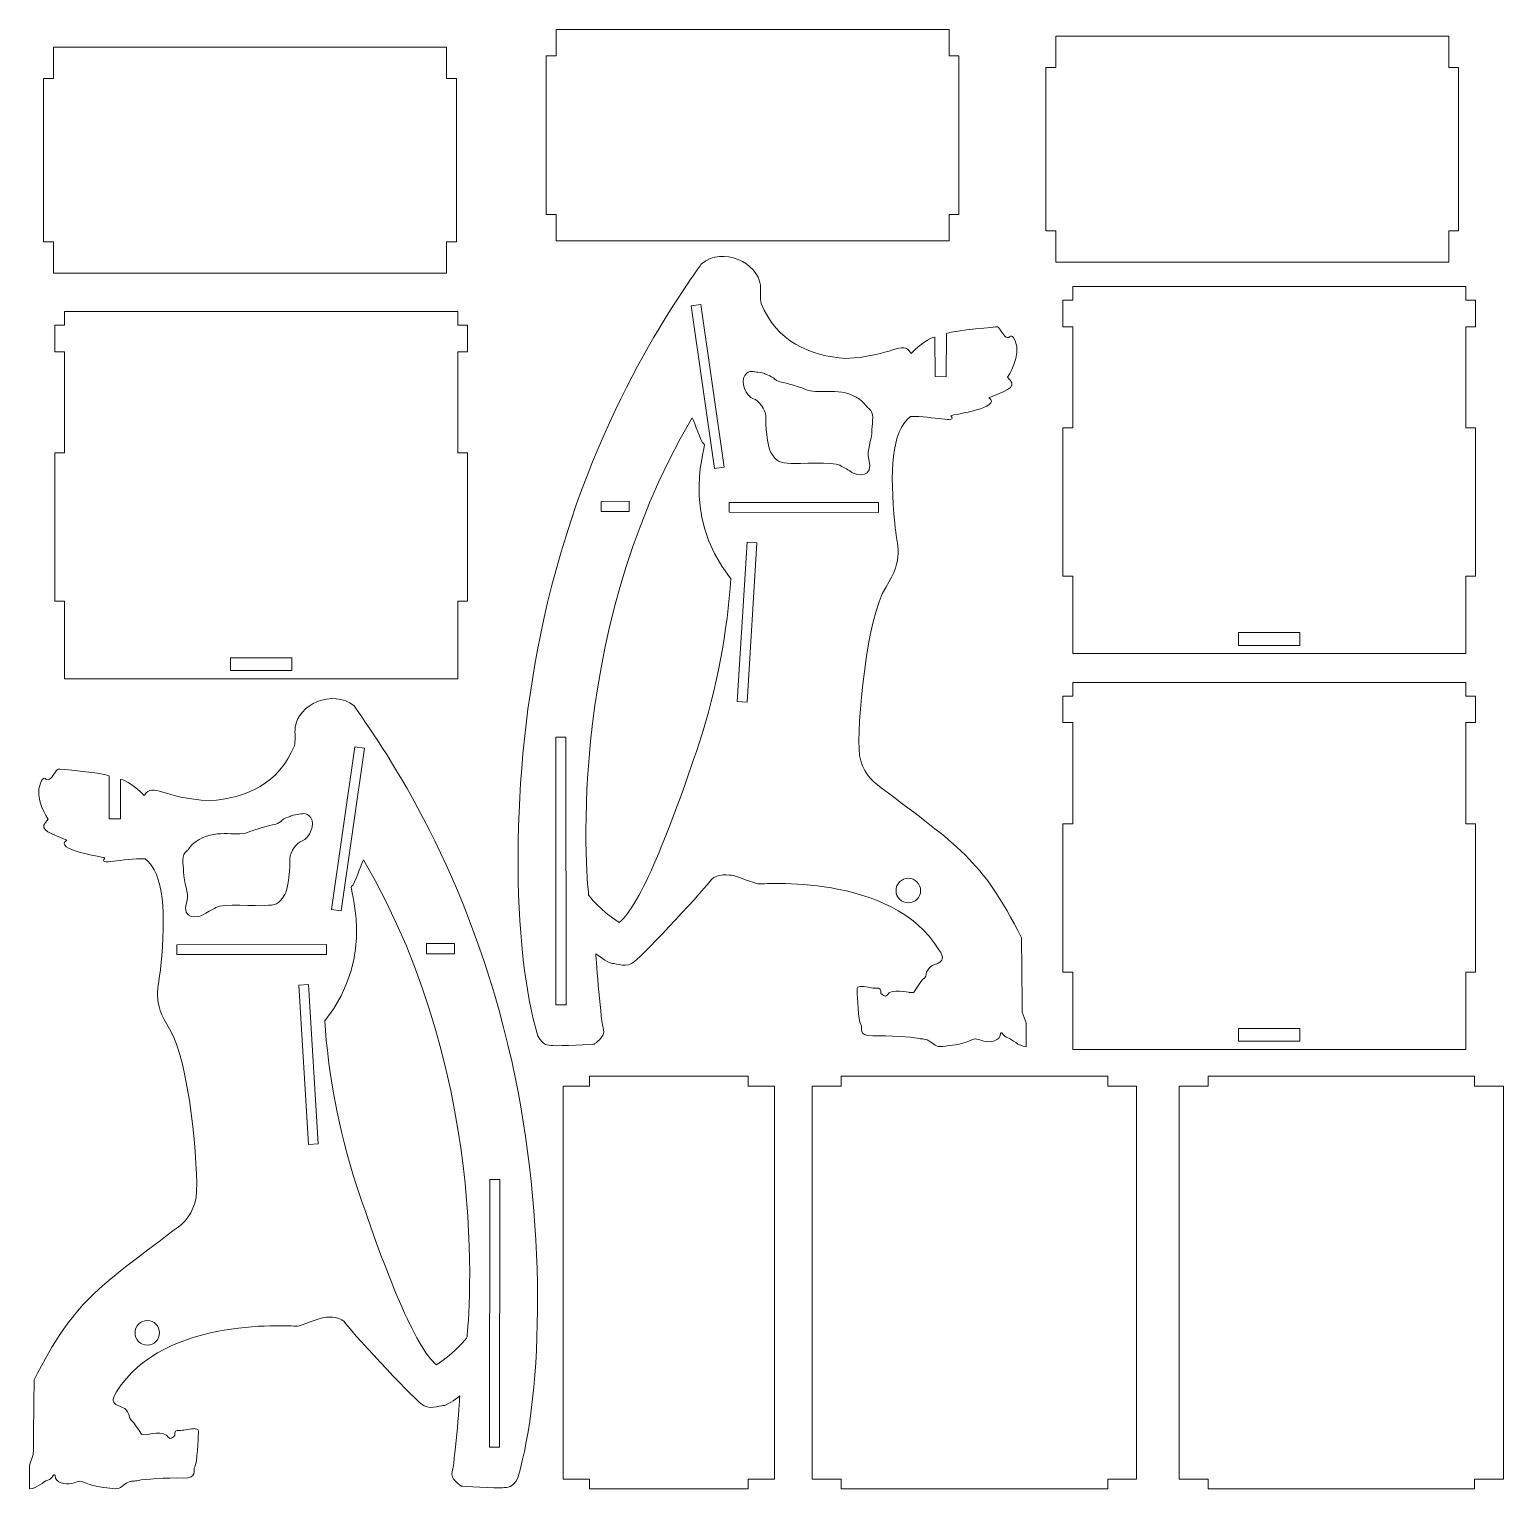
# Model space of a CAD drawing. Header units: centimetres. Extents: x -515 to 516, y -135 to 137.
# Drawn here: x -514.9 to -244.9, y -135.1 to 132.4 of the extents above; entities that cross this region are included whole.
import ezdxf

# ---------------------------------------------------------------- set-up
doc = ezdxf.new("R2010")
doc.units = ezdxf.units.CM
doc.header["$MEASUREMENT"] = 0
doc.layers.add('layer 1', color=7, linetype='Continuous')

msp = doc.modelspace()

# ---------------------------------------------------------------- linework, layer by layer
at = {"layer": 'layer 1', "color": 2, "lineweight": 9}
for points in [[(-418.41868, 132.36058), (-418.41868, 132.36058), (-346.41868, 132.36058), (-346.41868, 132.36058), (-346.41868, 132.36058), (-346.41868, 132.36058), (-346.41868, 127.53656), (-346.41868, 127.53656), (-346.41868, 127.53656), (-346.41868, 127.53656), (-344.6187, 127.53656), (-344.6187, 127.53656), (-344.6187, 127.53656), (-344.6187, 127.53656), (-344.6187, 98.48462), (-344.6187, 98.48462), (-344.6187, 98.48462), (-344.6187, 98.48462), (-346.41868, 98.48462), (-346.41868, 98.48462), (-346.41868, 98.48462), (-346.41868, 98.48462), (-346.41868, 93.66058), (-346.41868, 93.66058), (-346.41868, 93.66058), (-346.41868, 93.66058), (-418.41868, 93.66058), (-418.41868, 93.66058), (-418.41868, 93.66058), (-418.41868, 93.66058), (-418.41868, 98.48462), (-418.41868, 98.48462), (-418.41868, 98.48462), (-418.41868, 98.48462), (-420.21867, 98.48462), (-420.21867, 98.48462), (-420.21867, 98.48462), (-420.21867, 98.48462), (-420.21867, 127.53656), (-420.21867, 127.53656), (-420.21867, 127.53656), (-420.21867, 127.53656), (-418.41868, 127.53656), (-418.41868, 127.53656), (-418.41868, 127.53656), (-418.41868, 127.53656), (-418.41868, 132.36058), (-418.41868, 132.36058)], [(-417.10891, -133.20043), (-417.10891, -133.20043), (-417.10891, -61.20043), (-417.10891, -61.20043), (-417.10891, -61.20043), (-417.10891, -61.20043), (-412.28489, -61.20043), (-412.28489, -61.20043), (-412.28489, -61.20043), (-412.28489, -61.20043), (-412.28489, -59.40045), (-412.28489, -59.40045), (-412.28489, -59.40045), (-412.28489, -59.40045), (-383.23295, -59.40045), (-383.23295, -59.40045), (-383.23295, -59.40045), (-383.23295, -59.40045), (-383.23295, -61.20043), (-383.23295, -61.20043), (-383.23295, -61.20043), (-383.23295, -61.20043), (-378.40891, -61.20043), (-378.40891, -61.20043), (-378.40891, -61.20043), (-378.40891, -61.20043), (-378.40891, -133.20043), (-378.40891, -133.20043), (-378.40891, -133.20043), (-378.40891, -133.20043), (-383.23295, -133.20043), (-383.23295, -133.20043), (-383.23295, -133.20043), (-383.23295, -133.20043), (-383.23295, -135.00041), (-383.23295, -135.00041), (-383.23295, -135.00041), (-383.23295, -135.00041), (-412.28489, -135.00041), (-412.28489, -135.00041), (-412.28489, -135.00041), (-412.28489, -135.00041), (-412.28489, -133.20043), (-412.28489, -133.20043), (-412.28489, -133.20043), (-412.28489, -133.20043), (-417.10891, -133.20043), (-417.10891, -133.20043)]]:
    msp.add_open_spline(points, degree=3, knots=[0, 0, 0, 0, 0.076923077, 0.076923077, 0.076923077, 0.076923077, 0.153846154, 0.153846154, 0.153846154, 0.153846154, 0.230769231, 0.230769231, 0.230769231, 0.230769231, 0.307692308, 0.307692308, 0.307692308, 0.307692308, 0.384615385, 0.384615385, 0.384615385, 0.384615385, 0.461538462, 0.461538462, 0.461538462, 0.461538462, 0.538461538, 0.538461538, 0.538461538, 0.538461538, 0.615384615, 0.615384615, 0.615384615, 0.615384615, 0.692307692, 0.692307692, 0.692307692, 0.692307692, 0.769230769, 0.769230769, 0.769230769, 0.769230769, 0.846153846, 0.846153846, 0.846153846, 0.846153846, 1, 1, 1, 1], dxfattribs=at)
at = {"layer": 'layer 1', "color": 242, "lineweight": 9}
for points in [[(-326.88488, 131.15377), (-326.88488, 131.15377), (-254.88488, 131.15377), (-254.88488, 131.15377), (-254.88488, 131.15377), (-254.88488, 131.15377), (-254.88488, 125.40861), (-254.88488, 125.40861), (-254.88488, 125.40861), (-254.88488, 125.40861), (-253.0849, 125.40861), (-253.0849, 125.40861), (-253.0849, 125.40861), (-253.0849, 125.40861), (-253.0849, 95.49896), (-253.0849, 95.49896), (-253.0849, 95.49896), (-253.0849, 95.49896), (-254.88488, 95.49896), (-254.88488, 95.49896), (-254.88488, 95.49896), (-254.88488, 95.49896), (-254.88488, 89.75378), (-254.88488, 89.75378), (-254.88488, 89.75378), (-254.88488, 89.75378), (-326.88488, 89.75378), (-326.88488, 89.75378), (-326.88488, 89.75378), (-326.88488, 89.75378), (-326.88488, 95.49896), (-326.88488, 95.49896), (-326.88488, 95.49896), (-326.88488, 95.49896), (-328.68487, 95.49896), (-328.68487, 95.49896), (-328.68487, 95.49896), (-328.68487, 95.49896), (-328.68487, 125.40861), (-328.68487, 125.40861), (-328.68487, 125.40861), (-328.68487, 125.40861), (-326.88488, 125.40861), (-326.88488, 125.40861), (-326.88488, 125.40861), (-326.88488, 125.40861), (-326.88488, 131.15377), (-326.88488, 131.15377)], [(-510.46385, 129.10833), (-510.46385, 129.10833), (-438.46384, 129.10833), (-438.46384, 129.10833), (-438.46384, 129.10833), (-438.46384, 129.10833), (-438.46384, 123.36316), (-438.46384, 123.36316), (-438.46384, 123.36316), (-438.46384, 123.36316), (-436.66386, 123.36316), (-436.66386, 123.36316), (-436.66386, 123.36316), (-436.66386, 123.36316), (-436.66386, 93.45351), (-436.66386, 93.45351), (-436.66386, 93.45351), (-436.66386, 93.45351), (-438.46384, 93.45351), (-438.46384, 93.45351), (-438.46384, 93.45351), (-438.46384, 93.45351), (-438.46384, 87.70833), (-438.46384, 87.70833), (-438.46384, 87.70833), (-438.46384, 87.70833), (-510.46385, 87.70833), (-510.46385, 87.70833), (-510.46385, 87.70833), (-510.46385, 87.70833), (-510.46385, 93.45351), (-510.46385, 93.45351), (-510.46385, 93.45351), (-510.46385, 93.45351), (-512.26383, 93.45351), (-512.26383, 93.45351), (-512.26383, 93.45351), (-512.26383, 93.45351), (-512.26383, 123.36316), (-512.26383, 123.36316), (-512.26383, 123.36316), (-512.26383, 123.36316), (-510.46385, 123.36316), (-510.46385, 123.36316), (-510.46385, 123.36316), (-510.46385, 123.36316), (-510.46385, 129.10833), (-510.46385, 129.10833)]]:
    msp.add_open_spline(points, degree=3, knots=[0, 0, 0, 0, 0.076923077, 0.076923077, 0.076923077, 0.076923077, 0.153846154, 0.153846154, 0.153846154, 0.153846154, 0.230769231, 0.230769231, 0.230769231, 0.230769231, 0.307692308, 0.307692308, 0.307692308, 0.307692308, 0.384615385, 0.384615385, 0.384615385, 0.384615385, 0.461538462, 0.461538462, 0.461538462, 0.461538462, 0.538461538, 0.538461538, 0.538461538, 0.538461538, 0.615384615, 0.615384615, 0.615384615, 0.615384615, 0.692307692, 0.692307692, 0.692307692, 0.692307692, 0.769230769, 0.769230769, 0.769230769, 0.769230769, 0.846153846, 0.846153846, 0.846153846, 0.846153846, 1, 1, 1, 1], dxfattribs=at)
at = {"layer": 'layer 1', "color": 250, "lineweight": 9}
for points, knots in [([(-332.30764, -53.9863), (-332.30764, -53.9863), (-332.31752, -49.60899), (-332.31752, -49.60899), (-332.31752, -49.60899), (-332.31752, -49.60899), (-333.00866, -47.67746), (-333.00866, -47.67746), (-333.00866, -47.67746), (-333.05744, -43.1237), (-333.10621, -38.56991), (-333.155, -34.01616), (-333.155, -34.01616), (-340.50836, -19.4825), (-344.75105, -17.30043), (-358.83299, -6.54547), (-358.83299, -6.54547), (-360.82655, -5.2825), (-362.27166, -3.42473), (-362.83843, -0.61418), (-362.83843, -0.61418), (-363.39369, 4.76725), (-361.47395, 24.77754), (-358.02739, 30.16143), (-358.02739, 30.16143), (-354.58082, 35.54528), (-355.96196, 37.47636), (-356.3786, 41.89188), (-356.3786, 41.89188), (-357.2747, 51.38847), (-357.0184, 58.70261), (-353.4835, 61.46523), (-353.4835, 61.46523), (-349.39973, 61.59407), (-344.69178, 60.06045), (-346.12444, 61.59162), (-346.12444, 61.59162), (-345.45629, 61.87835), (-336.54275, 63.07527), (-339.15518, 64.88517), (-339.15518, 64.88517), (-334.70333, 66.64212), (-334.11736, 66.97055), (-335.70013, 68.69437), (-335.70013, 68.69437), (-335.70013, 68.69437), (-333.06614, 72.67998), (-334.30769, 75.31374), (-334.30769, 75.31374), (-335.16258, 77.12721), (-335.17874, 75.52604), (-335.97632, 76.00714), (-335.97632, 76.00714), (-336.51051, 76.32934), (-337.13887, 77.66856), (-337.54796, 77.88189), (-337.54796, 77.88189), (-337.56904, 77.89287), (-345.20588, 77.2934), (-346.91392, 76.65023), (-346.91392, 76.65023), (-346.91392, 76.65023), (-346.9335, 68.74826), (-346.9335, 68.74826), (-346.9335, 68.74826), (-346.9335, 68.74826), (-348.96745, 68.76117), (-348.96745, 68.76117), (-348.96745, 68.76117), (-348.96745, 68.76117), (-349.00665, 75.97951), (-349.00665, 75.97951), (-349.00665, 75.97951), (-348.99817, 76.22786), (-351.23158, 75.28352), (-353.33848, 73.02404), (-353.33848, 73.02404), (-353.36236, 73.06356), (-353.3863, 73.1018), (-353.41028, 73.13868), (-353.41028, 73.13868), (-354.94301, 75.49605), (-356.76186, 72.52176), (-365.30416, 72.08638), (-365.30416, 72.08638), (-372.01557, 72.56936), (-378.05502, 75.20893), (-380.8281, 82.17126), (-380.8281, 82.17126), (-381.05842, 82.97069), (-380.86464, 84.42702), (-380.98389, 85.52261), (-380.98389, 85.52261), (-381.43086, 89.6288), (-387.81748, 92.67984), (-391.75755, 89.45697), (-391.75755, 89.45697), (-391.87167, 89.36361), (-391.92846, 89.21104), (-392.01783, 89.08256), (-392.01783, 89.08256), (-397.53141, 81.15734), (-412.94546, 59.21179), (-420.70155, 24.11617), (-420.70155, 24.11617), (-427.01298, -4.44258), (-426.49815, -36.29829), (-421.73056, -51.98382), (-421.73056, -51.98382), (-420.7549, -53.93214), (-419.93562, -53.63867), (-418.96957, -53.77604), (-418.96957, -53.77604), (-418.00353, -53.91345), (-411.38005, -53.4954), (-411.38005, -53.4954), (-411.38005, -53.4954), (-411.38005, -53.4954), (-409.31099, -52.11425), (-409.72575, -50.87253), (-409.72575, -50.87253), (-410.14048, -49.63084), (-411.11313, -38.28882), (-411.11394, -36.95171), (-411.11394, -36.95171), (-410.18098, -37.65843), (-408.66153, -38.73301), (-408.0487, -38.73265), (-408.0487, -38.73265), (-407.43586, -38.73227), (-405.3459, -39.65771), (-404.05749, -38.38372), (-404.05749, -38.38372), (-402.1338, -36.97025), (-390.64587, -24.49042), (-389.93629, -23.34503), (-389.93629, -23.34503), (-388.89445, -22.20939), (-386.55363, -22.563), (-386.05216, -22.61839), (-386.05216, -22.61839), (-385.55072, -22.67381), (-381.81712, -24.12005), (-381.42712, -24.17551), (-381.42712, -24.17551), (-381.03708, -24.23097), (-356.92067, -22.06906), (-348.27666, -36.21474), (-348.27666, -36.21474), (-347.20813, -37.81166), (-347.67407, -38.22764), (-348.39114, -38.65847), (-348.39114, -38.65847), (-349.10821, -39.08934), (-349.84644, -38.86691), (-350.53467, -40.35794), (-350.53467, -40.35794), (-350.68502, -41.56167), (-351.18649, -41.49389), (-351.42131, -41.85122), (-351.42131, -41.85122), (-351.65614, -42.20856), (-352.896, -44.04092), (-352.896, -44.04092), (-352.896, -44.04092), (-352.896, -44.04092), (-353.71637, -44.05745), (-353.71637, -44.05745), (-353.71637, -44.05745), (-353.71637, -44.05745), (-357.13446, -43.20781), (-357.74646, -44.5453), (-357.74646, -44.5453), (-358.14379, -45.09356), (-358.84945, -44.27507), (-358.90519, -44.21936), (-358.90519, -44.21936), (-358.96094, -44.1637), (-358.80194, -43.2966), (-359.35908, -43.29693), (-359.35908, -43.29693), (-359.91622, -43.29727), (-359.80478, -43.29718), (-360.36191, -43.24185), (-360.36191, -43.24185), (-360.91909, -43.18644), (-362.36782, -42.85307), (-362.702, -42.96468), (-362.702, -42.96468), (-363.03619, -43.0763), (-363.31483, -42.96508), (-363.25862, -43.80073), (-363.25862, -43.80073), (-363.2024, -44.63638), (-363.03241, -49.31611), (-362.58634, -49.92867), (-362.58634, -49.92867), (-362.14028, -50.54123), (-363.30931, -52.04615), (-360.4123, -51.98868), (-360.4123, -51.98868), (-357.5153, -51.93122), (-353.11389, -52.20705), (-352.27804, -52.42941), (-352.27804, -52.42941), (-351.44223, -52.65176), (-351.10815, -52.373), (-350.10497, -52.92954), (-350.10497, -52.92954), (-349.10183, -53.48601), (-348.99002, -54.0988), (-347.59732, -53.93081), (-347.59732, -53.93081), (-346.20459, -53.76279), (-344.15191, -53.59957), (-342.70379, -52.93017), (-342.70379, -52.93017), (-341.25567, -52.26073), (-341.30256, -52.7013), (-340.07674, -52.97911), (-340.07674, -52.97911), (-338.85092, -53.25692), (-337.03143, -52.93865), (-337.00056, -51.55529), (-337.00056, -51.55529), (-336.62373, -51.0219), (-336.62454, -52.16191), (-335.67729, -52.38419), (-335.67729, -52.38419), (-334.73002, -52.60647), (-333.84867, -53.90751), (-332.30764, -53.9863)], [0, 0, 0, 0, 0.016949153, 0.016949153, 0.016949153, 0.016949153, 0.033898305, 0.033898305, 0.033898305, 0.033898305, 0.050847458, 0.050847458, 0.050847458, 0.050847458, 0.06779661, 0.06779661, 0.06779661, 0.06779661, 0.084745763, 0.084745763, 0.084745763, 0.084745763, 0.101694915, 0.101694915, 0.101694915, 0.101694915, 0.118644068, 0.118644068, 0.118644068, 0.118644068, 0.13559322, 0.13559322, 0.13559322, 0.13559322, 0.152542373, 0.152542373, 0.152542373, 0.152542373, 0.169491525, 0.169491525, 0.169491525, 0.169491525, 0.186440678, 0.186440678, 0.186440678, 0.186440678, 0.203389831, 0.203389831, 0.203389831, 0.203389831, 0.220338983, 0.220338983, 0.220338983, 0.220338983, 0.237288136, 0.237288136, 0.237288136, 0.237288136, 0.254237288, 0.254237288, 0.254237288, 0.254237288, 0.271186441, 0.271186441, 0.271186441, 0.271186441, 0.288135593, 0.288135593, 0.288135593, 0.288135593, 0.305084746, 0.305084746, 0.305084746, 0.305084746, 0.322033898, 0.322033898, 0.322033898, 0.322033898, 0.338983051, 0.338983051, 0.338983051, 0.338983051, 0.355932203, 0.355932203, 0.355932203, 0.355932203, 0.372881356, 0.372881356, 0.372881356, 0.372881356, 0.389830508, 0.389830508, 0.389830508, 0.389830508, 0.406779661, 0.406779661, 0.406779661, 0.406779661, 0.423728814, 0.423728814, 0.423728814, 0.423728814, 0.440677966, 0.440677966, 0.440677966, 0.440677966, 0.457627119, 0.457627119, 0.457627119, 0.457627119, 0.474576271, 0.474576271, 0.474576271, 0.474576271, 0.491525424, 0.491525424, 0.491525424, 0.491525424, 0.508474576, 0.508474576, 0.508474576, 0.508474576, 0.525423729, 0.525423729, 0.525423729, 0.525423729, 0.542372881, 0.542372881, 0.542372881, 0.542372881, 0.559322034, 0.559322034, 0.559322034, 0.559322034, 0.576271186, 0.576271186, 0.576271186, 0.576271186, 0.593220339, 0.593220339, 0.593220339, 0.593220339, 0.610169492, 0.610169492, 0.610169492, 0.610169492, 0.627118644, 0.627118644, 0.627118644, 0.627118644, 0.644067797, 0.644067797, 0.644067797, 0.644067797, 0.661016949, 0.661016949, 0.661016949, 0.661016949, 0.677966102, 0.677966102, 0.677966102, 0.677966102, 0.694915254, 0.694915254, 0.694915254, 0.694915254, 0.711864407, 0.711864407, 0.711864407, 0.711864407, 0.728813559, 0.728813559, 0.728813559, 0.728813559, 0.745762712, 0.745762712, 0.745762712, 0.745762712, 0.762711864, 0.762711864, 0.762711864, 0.762711864, 0.779661017, 0.779661017, 0.779661017, 0.779661017, 0.796610169, 0.796610169, 0.796610169, 0.796610169, 0.813559322, 0.813559322, 0.813559322, 0.813559322, 0.830508475, 0.830508475, 0.830508475, 0.830508475, 0.847457627, 0.847457627, 0.847457627, 0.847457627, 0.86440678, 0.86440678, 0.86440678, 0.86440678, 0.881355932, 0.881355932, 0.881355932, 0.881355932, 0.898305085, 0.898305085, 0.898305085, 0.898305085, 0.915254237, 0.915254237, 0.915254237, 0.915254237, 0.93220339, 0.93220339, 0.93220339, 0.93220339, 0.949152542, 0.949152542, 0.949152542, 0.949152542, 0.966101695, 0.966101695, 0.966101695, 0.966101695, 1, 1, 1, 1]), ([(-389.39548, 51.92105), (-389.39548, 51.92105), (-387.61374, 52.17647), (-387.61374, 52.17647), (-387.61374, 52.17647), (-387.61374, 52.17647), (-391.88352, 81.96165), (-391.88352, 81.96165), (-391.88352, 81.96165), (-391.88352, 81.96165), (-393.66528, 81.70619), (-393.66528, 81.70619), (-393.66528, 81.70619), (-393.66528, 81.70619), (-389.39548, 51.92105), (-389.39548, 51.92105)], [0, 0, 0, 0, 0.2, 0.2, 0.2, 0.2, 0.4, 0.4, 0.4, 0.4, 0.6, 0.6, 0.6, 0.6, 1, 1, 1, 1]), ([(-366.45045, 52.53316), (-365.66142, 52.03433), (-365.38066, 52.0034), (-364.2041, 51.22494), (-364.2041, 51.22494), (-363.31771, 50.63846), (-360.07674, 50.08377), (-361.11678, 53.65211), (-361.11678, 53.65211), (-361.59617, 55.29672), (-360.53862, 56.96267), (-360.5399, 59.08327), (-360.5399, 59.08327), (-360.5408, 60.53546), (-359.94413, 62.14406), (-361.18034, 62.96646), (-361.18034, 62.96646), (-361.66574, 63.28937), (-361.67559, 63.99079), (-363.40926, 64.97818), (-363.40926, 64.97818), (-367.01819, 67.03367), (-370.42419, 65.29928), (-372.84313, 66.49565), (-372.84313, 66.49565), (-373.1793, 66.66194), (-376.63804, 67.73704), (-377.09733, 67.73677), (-377.09733, 67.73677), (-378.06267, 67.73616), (-378.52818, 68.78547), (-379.67167, 69.06924), (-379.67167, 69.06924), (-380.38981, 69.24749), (-379.91742, 69.43431), (-381.44647, 69.56651), (-381.44647, 69.56651), (-382.1298, 69.62558), (-382.99243, 70.1024), (-383.83471, 68.98061), (-383.83471, 68.98061), (-384.68024, 67.85444), (-383.61766, 65.09282), (-382.23829, 64.71966), (-382.23829, 64.71966), (-381.40813, 64.49508), (-379.96797, 62.73138), (-380.0087, 61.51367), (-380.0087, 61.51367), (-380.05248, 60.20413), (-379.74021, 55.95015), (-379.07859, 54.88911), (-379.07859, 54.88911), (-377.87201, 52.95422), (-377.37595, 53.02728), (-375.42106, 52.8698), (-375.42106, 52.8698), (-374.08648, 52.76232), (-367.58856, 53.25266), (-366.45045, 52.53316)], [0, 0, 0, 0, 0.0625, 0.0625, 0.0625, 0.0625, 0.125, 0.125, 0.125, 0.125, 0.1875, 0.1875, 0.1875, 0.1875, 0.25, 0.25, 0.25, 0.25, 0.3125, 0.3125, 0.3125, 0.3125, 0.375, 0.375, 0.375, 0.375, 0.4375, 0.4375, 0.4375, 0.4375, 0.5, 0.5, 0.5, 0.5, 0.5625, 0.5625, 0.5625, 0.5625, 0.625, 0.625, 0.625, 0.625, 0.6875, 0.6875, 0.6875, 0.6875, 0.75, 0.75, 0.75, 0.75, 0.8125, 0.8125, 0.8125, 0.8125, 0.875, 0.875, 0.875, 0.875, 1, 1, 1, 1]), ([(-412.43961, -26.25363), (-412.43961, -26.25363), (-417.8082, 19.9399), (-393.47495, 61.24224), (-393.47495, 61.24224), (-392.85964, 60.16358), (-392.057, 56.97061), (-391.28282, 56.3695), (-391.28282, 56.3695), (-390.55222, 56.61353), (-396.14804, 44.0539), (-386.38686, 31.74163), (-386.38686, 31.74163), (-387.01074, 22.44139), (-388.89184, 11.63761), (-392.2143, 1.61356), (-392.2143, 1.61356), (-397.52328, -14.40416), (-403.01257, -28.13708), (-406.83414, -31.2437), (-406.83414, -31.2437), (-410.38455, -29.01285), (-412.43961, -26.25363), (-412.43961, -26.25363)], [0, 0, 0, 0, 0.142857143, 0.142857143, 0.142857143, 0.142857143, 0.285714286, 0.285714286, 0.285714286, 0.285714286, 0.428571429, 0.428571429, 0.428571429, 0.428571429, 0.571428571, 0.571428571, 0.571428571, 0.571428571, 0.714285714, 0.714285714, 0.714285714, 0.714285714, 1, 1, 1, 1]), ([(-410.1465, 44.06168), (-410.1465, 44.06168), (-405.04519, 44.06601), (-405.04519, 44.06601), (-405.04519, 44.06601), (-405.04519, 44.06601), (-405.04683, 45.92), (-405.04683, 45.92), (-405.04683, 45.92), (-405.04683, 45.92), (-410.14812, 45.91568), (-410.14812, 45.91568), (-410.14812, 45.91568), (-410.14812, 45.91568), (-410.1465, 44.06168), (-410.1465, 44.06168)], [0, 0, 0, 0, 0.2, 0.2, 0.2, 0.2, 0.4, 0.4, 0.4, 0.4, 0.6, 0.6, 0.6, 0.6, 1, 1, 1, 1]), ([(-386.69322, 43.92412), (-386.69322, 43.92412), (-386.69478, 45.7241), (-386.69478, 45.7241), (-386.69478, 45.7241), (-386.69478, 45.7241), (-359.3245, 45.69753), (-359.3245, 45.69753), (-359.3245, 45.69753), (-359.3245, 45.69753), (-359.32292, 43.89755), (-359.32292, 43.89755), (-359.32292, 43.89755), (-359.32292, 43.89755), (-386.69322, 43.92412), (-386.69322, 43.92412)], [0, 0, 0, 0, 0.2, 0.2, 0.2, 0.2, 0.4, 0.4, 0.4, 0.4, 0.6, 0.6, 0.6, 0.6, 1, 1, 1, 1]), ([(-385.20665, 9.23908), (-385.20665, 9.23908), (-383.40998, 9.12989), (-383.40998, 9.12989), (-383.40998, 9.12989), (-383.40998, 9.12989), (-381.63694, 38.30799), (-381.63694, 38.30799), (-381.63694, 38.30799), (-381.63694, 38.30799), (-383.43361, 38.41716), (-383.43361, 38.41716), (-383.43361, 38.41716), (-383.43361, 38.41716), (-385.20665, 9.23908), (-385.20665, 9.23908)], [0, 0, 0, 0, 0.2, 0.2, 0.2, 0.2, 0.4, 0.4, 0.4, 0.4, 0.6, 0.6, 0.6, 0.6, 1, 1, 1, 1]), ([(-514.86188, -135.00041), (-514.86188, -135.00041), (-514.85199, -130.6231), (-514.85199, -130.6231), (-514.85199, -130.6231), (-514.85199, -130.6231), (-514.16085, -128.69157), (-514.16085, -128.69157), (-514.16085, -128.69157), (-514.11207, -124.13781), (-514.06331, -119.58402), (-514.01451, -115.03027), (-514.01451, -115.03027), (-506.66115, -100.49661), (-502.41846, -98.31454), (-488.33652, -87.55958), (-488.33652, -87.55958), (-486.34296, -86.29661), (-484.89785, -84.43884), (-484.33109, -81.62829), (-484.33109, -81.62829), (-483.77582, -76.24686), (-485.69556, -56.23657), (-489.14213, -50.85268), (-489.14213, -50.85268), (-492.58869, -45.46883), (-491.20755, -43.53775), (-490.79091, -39.12222), (-490.79091, -39.12222), (-489.89481, -29.62564), (-490.15112, -22.3115), (-493.68601, -19.54888), (-493.68601, -19.54888), (-497.76978, -19.42004), (-502.47773, -20.95366), (-501.04508, -19.42249), (-501.04508, -19.42249), (-501.71322, -19.13576), (-510.62676, -17.93884), (-508.01433, -16.12894), (-508.01433, -16.12894), (-512.46618, -14.37199), (-513.05216, -14.04356), (-511.46938, -12.31974), (-511.46938, -12.31974), (-511.46938, -12.31974), (-514.10337, -8.33413), (-512.86182, -5.70037), (-512.86182, -5.70037), (-512.00693, -3.8869), (-511.99077, -5.48807), (-511.19319, -5.00697), (-511.19319, -5.00697), (-510.659, -4.68477), (-510.03064, -3.34555), (-509.62155, -3.13222), (-509.62155, -3.13222), (-509.60048, -3.12124), (-501.96363, -3.72071), (-500.2556, -4.36388), (-500.2556, -4.36388), (-500.2556, -4.36388), (-500.23601, -12.26585), (-500.23601, -12.26585), (-500.23601, -12.26585), (-500.23601, -12.26585), (-498.20207, -12.25294), (-498.20207, -12.25294), (-498.20207, -12.25294), (-498.20207, -12.25294), (-498.16286, -5.0346), (-498.16286, -5.0346), (-498.16286, -5.0346), (-498.17134, -4.78625), (-495.93794, -5.73059), (-493.83104, -7.99007), (-493.83104, -7.99007), (-493.80715, -7.95055), (-493.78321, -7.91231), (-493.75923, -7.87543), (-493.75923, -7.87543), (-492.2265, -5.51806), (-490.40765, -8.49235), (-481.86536, -8.92773), (-481.86536, -8.92773), (-475.15395, -8.44475), (-469.1145, -5.80518), (-466.34142, 1.15715), (-466.34142, 1.15715), (-466.11109, 1.95658), (-466.30488, 3.41291), (-466.18563, 4.5085), (-466.18563, 4.5085), (-465.73865, 8.61469), (-459.35203, 11.66573), (-455.41196, 8.44286), (-455.41196, 8.44286), (-455.29784, 8.3495), (-455.24105, 8.19693), (-455.15168, 8.06845), (-455.15168, 8.06845), (-449.6381, 0.14323), (-434.22405, -21.80232), (-426.46796, -56.89794), (-426.46796, -56.89794), (-420.15653, -85.45669), (-420.67137, -117.3124), (-425.43895, -132.99793), (-425.43895, -132.99793), (-426.41461, -134.94625), (-427.2339, -134.65278), (-428.19994, -134.79015), (-428.19994, -134.79015), (-429.16598, -134.92756), (-435.78946, -134.50951), (-435.78946, -134.50951), (-435.78946, -134.50951), (-435.78946, -134.50951), (-437.85852, -133.12836), (-437.44377, -131.88664), (-437.44377, -131.88664), (-437.02903, -130.64495), (-436.05638, -119.30293), (-436.05557, -117.96582), (-436.05557, -117.96582), (-436.98853, -118.67254), (-438.50798, -119.74712), (-439.12081, -119.74676), (-439.12081, -119.74676), (-439.73365, -119.74638), (-441.82362, -120.67182), (-443.11202, -119.39783), (-443.11202, -119.39783), (-445.03572, -117.98436), (-456.52364, -105.50453), (-457.23322, -104.35914), (-457.23322, -104.35914), (-458.27506, -103.2235), (-460.61589, -103.57711), (-461.11735, -103.63249), (-461.11735, -103.63249), (-461.61879, -103.68792), (-465.35239, -105.13416), (-465.74239, -105.18962), (-465.74239, -105.18962), (-466.13244, -105.24508), (-490.24884, -103.08317), (-498.89285, -117.22885), (-498.89285, -117.22885), (-499.96139, -118.82577), (-499.49544, -119.24175), (-498.77837, -119.67258), (-498.77837, -119.67258), (-498.06131, -120.10345), (-497.32307, -119.88102), (-496.63484, -121.37205), (-496.63484, -121.37205), (-496.48449, -122.57578), (-495.98303, -122.508), (-495.7482, -122.86533), (-495.7482, -122.86533), (-495.51337, -123.22267), (-494.27351, -125.05503), (-494.27351, -125.05503), (-494.27351, -125.05503), (-494.27351, -125.05503), (-493.45314, -125.07156), (-493.45314, -125.07156), (-493.45314, -125.07156), (-493.45314, -125.07156), (-490.03505, -124.22192), (-489.42305, -125.55941), (-489.42305, -125.55941), (-489.02572, -126.10767), (-488.32007, -125.28918), (-488.26432, -125.23347), (-488.26432, -125.23347), (-488.20857, -125.17781), (-488.36757, -124.31071), (-487.81043, -124.31104), (-487.81043, -124.31104), (-487.2533, -124.31138), (-487.36473, -124.31129), (-486.8076, -124.25596), (-486.8076, -124.25596), (-486.25043, -124.20055), (-484.8017, -123.86718), (-484.46751, -123.97879), (-484.46751, -123.97879), (-484.13332, -124.09041), (-483.85468, -123.97919), (-483.91089, -124.81484), (-483.91089, -124.81484), (-483.96711, -125.65049), (-484.1371, -130.33022), (-484.58318, -130.94278), (-484.58318, -130.94278), (-485.02923, -131.55534), (-483.86021, -133.06026), (-486.75722, -133.00279), (-486.75722, -133.00279), (-489.65421, -132.94533), (-494.05562, -133.22116), (-494.89147, -133.44352), (-494.89147, -133.44352), (-495.72728, -133.66587), (-496.06136, -133.38711), (-497.06454, -133.94365), (-497.06454, -133.94365), (-498.06768, -134.50012), (-498.17949, -135.11291), (-499.57219, -134.94492), (-499.57219, -134.94492), (-500.96492, -134.7769), (-503.01761, -134.61368), (-504.46572, -133.94428), (-504.46572, -133.94428), (-505.91384, -133.27484), (-505.86695, -133.71541), (-507.09277, -133.99322), (-507.09277, -133.99322), (-508.31859, -134.27103), (-510.13808, -133.95276), (-510.16895, -132.5694), (-510.16895, -132.5694), (-510.54578, -132.03601), (-510.54497, -133.17602), (-511.49222, -133.3983), (-511.49222, -133.3983), (-512.43949, -133.62058), (-513.32084, -134.92162), (-514.86188, -135.00041)], [0, 0, 0, 0, 0.016949153, 0.016949153, 0.016949153, 0.016949153, 0.033898305, 0.033898305, 0.033898305, 0.033898305, 0.050847458, 0.050847458, 0.050847458, 0.050847458, 0.06779661, 0.06779661, 0.06779661, 0.06779661, 0.084745763, 0.084745763, 0.084745763, 0.084745763, 0.101694915, 0.101694915, 0.101694915, 0.101694915, 0.118644068, 0.118644068, 0.118644068, 0.118644068, 0.13559322, 0.13559322, 0.13559322, 0.13559322, 0.152542373, 0.152542373, 0.152542373, 0.152542373, 0.169491525, 0.169491525, 0.169491525, 0.169491525, 0.186440678, 0.186440678, 0.186440678, 0.186440678, 0.203389831, 0.203389831, 0.203389831, 0.203389831, 0.220338983, 0.220338983, 0.220338983, 0.220338983, 0.237288136, 0.237288136, 0.237288136, 0.237288136, 0.254237288, 0.254237288, 0.254237288, 0.254237288, 0.271186441, 0.271186441, 0.271186441, 0.271186441, 0.288135593, 0.288135593, 0.288135593, 0.288135593, 0.305084746, 0.305084746, 0.305084746, 0.305084746, 0.322033898, 0.322033898, 0.322033898, 0.322033898, 0.338983051, 0.338983051, 0.338983051, 0.338983051, 0.355932203, 0.355932203, 0.355932203, 0.355932203, 0.372881356, 0.372881356, 0.372881356, 0.372881356, 0.389830508, 0.389830508, 0.389830508, 0.389830508, 0.406779661, 0.406779661, 0.406779661, 0.406779661, 0.423728814, 0.423728814, 0.423728814, 0.423728814, 0.440677966, 0.440677966, 0.440677966, 0.440677966, 0.457627119, 0.457627119, 0.457627119, 0.457627119, 0.474576271, 0.474576271, 0.474576271, 0.474576271, 0.491525424, 0.491525424, 0.491525424, 0.491525424, 0.508474576, 0.508474576, 0.508474576, 0.508474576, 0.525423729, 0.525423729, 0.525423729, 0.525423729, 0.542372881, 0.542372881, 0.542372881, 0.542372881, 0.559322034, 0.559322034, 0.559322034, 0.559322034, 0.576271186, 0.576271186, 0.576271186, 0.576271186, 0.593220339, 0.593220339, 0.593220339, 0.593220339, 0.610169492, 0.610169492, 0.610169492, 0.610169492, 0.627118644, 0.627118644, 0.627118644, 0.627118644, 0.644067797, 0.644067797, 0.644067797, 0.644067797, 0.661016949, 0.661016949, 0.661016949, 0.661016949, 0.677966102, 0.677966102, 0.677966102, 0.677966102, 0.694915254, 0.694915254, 0.694915254, 0.694915254, 0.711864407, 0.711864407, 0.711864407, 0.711864407, 0.728813559, 0.728813559, 0.728813559, 0.728813559, 0.745762712, 0.745762712, 0.745762712, 0.745762712, 0.762711864, 0.762711864, 0.762711864, 0.762711864, 0.779661017, 0.779661017, 0.779661017, 0.779661017, 0.796610169, 0.796610169, 0.796610169, 0.796610169, 0.813559322, 0.813559322, 0.813559322, 0.813559322, 0.830508475, 0.830508475, 0.830508475, 0.830508475, 0.847457627, 0.847457627, 0.847457627, 0.847457627, 0.86440678, 0.86440678, 0.86440678, 0.86440678, 0.881355932, 0.881355932, 0.881355932, 0.881355932, 0.898305085, 0.898305085, 0.898305085, 0.898305085, 0.915254237, 0.915254237, 0.915254237, 0.915254237, 0.93220339, 0.93220339, 0.93220339, 0.93220339, 0.949152542, 0.949152542, 0.949152542, 0.949152542, 0.966101695, 0.966101695, 0.966101695, 0.966101695, 1, 1, 1, 1]), ([(-457.77403, -29.09306), (-457.77403, -29.09306), (-459.55578, -28.83764), (-459.55578, -28.83764), (-459.55578, -28.83764), (-459.55578, -28.83764), (-455.286, 0.94754), (-455.286, 0.94754), (-455.286, 0.94754), (-455.286, 0.94754), (-453.50423, 0.69208), (-453.50423, 0.69208), (-453.50423, 0.69208), (-453.50423, 0.69208), (-457.77403, -29.09306), (-457.77403, -29.09306)], [0, 0, 0, 0, 0.2, 0.2, 0.2, 0.2, 0.4, 0.4, 0.4, 0.4, 0.6, 0.6, 0.6, 0.6, 1, 1, 1, 1]), ([(-416.5773, -46.33799), (-416.5773, -46.33799), (-416.62021, 2.69174), (-416.62021, 2.69174), (-416.62021, 2.69174), (-416.62021, 2.69174), (-418.47421, 2.69012), (-418.47421, 2.69012), (-418.47421, 2.69012), (-418.47421, 2.69012), (-418.4313, -46.33963), (-418.4313, -46.33963), (-418.4313, -46.33963), (-418.4313, -46.33963), (-416.5773, -46.33799), (-416.5773, -46.33799)], [0, 0, 0, 0, 0.2, 0.2, 0.2, 0.2, 0.4, 0.4, 0.4, 0.4, 0.6, 0.6, 0.6, 0.6, 1, 1, 1, 1]), ([(-480.71906, -28.48095), (-481.50809, -28.97978), (-481.78886, -29.01071), (-482.96541, -29.78917), (-482.96541, -29.78917), (-483.8518, -30.37565), (-487.09277, -30.93034), (-486.05273, -27.362), (-486.05273, -27.362), (-485.57334, -25.71739), (-486.63089, -24.05144), (-486.62961, -21.93084), (-486.62961, -21.93084), (-486.62871, -20.47865), (-487.22538, -18.87005), (-485.98917, -18.04765), (-485.98917, -18.04765), (-485.50377, -17.72474), (-485.49392, -17.02332), (-483.76025, -16.03593), (-483.76025, -16.03593), (-480.15132, -13.98044), (-476.74533, -15.71483), (-474.32638, -14.51846), (-474.32638, -14.51846), (-473.99021, -14.35217), (-470.53148, -13.27707), (-470.07219, -13.27734), (-470.07219, -13.27734), (-469.10685, -13.27795), (-468.64133, -12.22864), (-467.49784, -11.94487), (-467.49784, -11.94487), (-466.7797, -11.76662), (-467.25209, -11.5798), (-465.72304, -11.4476), (-465.72304, -11.4476), (-465.03971, -11.38853), (-464.17708, -10.91171), (-463.3348, -12.0335), (-463.3348, -12.0335), (-462.48927, -13.15967), (-463.55185, -15.92129), (-464.93122, -16.29445), (-464.93122, -16.29445), (-465.76138, -16.51903), (-467.20155, -18.28273), (-467.16081, -19.50044), (-467.16081, -19.50044), (-467.11704, -20.80998), (-467.4293, -25.06396), (-468.09093, -26.125), (-468.09093, -26.125), (-469.2975, -28.05989), (-469.79357, -27.98683), (-471.74846, -28.14431), (-471.74846, -28.14431), (-473.08303, -28.25179), (-479.58096, -27.76145), (-480.71906, -28.48095)], [0, 0, 0, 0, 0.0625, 0.0625, 0.0625, 0.0625, 0.125, 0.125, 0.125, 0.125, 0.1875, 0.1875, 0.1875, 0.1875, 0.25, 0.25, 0.25, 0.25, 0.3125, 0.3125, 0.3125, 0.3125, 0.375, 0.375, 0.375, 0.375, 0.4375, 0.4375, 0.4375, 0.4375, 0.5, 0.5, 0.5, 0.5, 0.5625, 0.5625, 0.5625, 0.5625, 0.625, 0.625, 0.625, 0.625, 0.6875, 0.6875, 0.6875, 0.6875, 0.75, 0.75, 0.75, 0.75, 0.8125, 0.8125, 0.8125, 0.8125, 0.875, 0.875, 0.875, 0.875, 1, 1, 1, 1]), ([(-434.72991, -107.26774), (-434.72991, -107.26774), (-429.36132, -61.07421), (-453.69456, -19.77187), (-453.69456, -19.77187), (-454.30987, -20.85053), (-455.11251, -24.0435), (-455.88669, -24.64461), (-455.88669, -24.64461), (-456.61729, -24.40058), (-451.02147, -36.96021), (-460.78266, -49.27248), (-460.78266, -49.27248), (-460.15878, -58.57272), (-458.27767, -69.3765), (-454.95521, -79.40055), (-454.95521, -79.40055), (-449.64624, -95.41827), (-444.15694, -109.15119), (-440.33538, -112.25781), (-440.33538, -112.25781), (-436.78497, -110.02696), (-434.72991, -107.26774), (-434.72991, -107.26774)], [0, 0, 0, 0, 0.142857143, 0.142857143, 0.142857143, 0.142857143, 0.285714286, 0.285714286, 0.285714286, 0.285714286, 0.428571429, 0.428571429, 0.428571429, 0.428571429, 0.571428571, 0.571428571, 0.571428571, 0.571428571, 0.714285714, 0.714285714, 0.714285714, 0.714285714, 1, 1, 1, 1]), ([(-351.63605, -25.39265), (-351.63713, -24.15001), (-352.64539, -23.14352), (-353.88802, -23.14462), (-353.88802, -23.14462), (-355.13066, -23.14571), (-356.13715, -24.15395), (-356.13605, -25.39658), (-356.13605, -25.39658), (-356.13497, -26.63923), (-355.12672, -27.64571), (-353.88409, -27.64462), (-353.88409, -27.64462), (-352.64144, -27.64354), (-351.63496, -26.6353), (-351.63605, -25.39265)], [0, 0, 0, 0, 0.2, 0.2, 0.2, 0.2, 0.4, 0.4, 0.4, 0.4, 0.6, 0.6, 0.6, 0.6, 1, 1, 1, 1]), ([(-437.02302, -36.95243), (-437.02302, -36.95243), (-442.12432, -36.94809), (-442.12432, -36.94809), (-442.12432, -36.94809), (-442.12432, -36.94809), (-442.12269, -35.09411), (-442.12269, -35.09411), (-442.12269, -35.09411), (-442.12269, -35.09411), (-437.0214, -35.09843), (-437.0214, -35.09843), (-437.0214, -35.09843), (-437.0214, -35.09843), (-437.02302, -36.95243), (-437.02302, -36.95243)], [0, 0, 0, 0, 0.2, 0.2, 0.2, 0.2, 0.4, 0.4, 0.4, 0.4, 0.6, 0.6, 0.6, 0.6, 1, 1, 1, 1]), ([(-460.4763, -37.08999), (-460.4763, -37.08999), (-460.47473, -35.29001), (-460.47473, -35.29001), (-460.47473, -35.29001), (-460.47473, -35.29001), (-487.84501, -35.31657), (-487.84501, -35.31657), (-487.84501, -35.31657), (-487.84501, -35.31657), (-487.84659, -37.11656), (-487.84659, -37.11656), (-487.84659, -37.11656), (-487.84659, -37.11656), (-460.4763, -37.08999), (-460.4763, -37.08999)], [0, 0, 0, 0, 0.2, 0.2, 0.2, 0.2, 0.4, 0.4, 0.4, 0.4, 0.6, 0.6, 0.6, 0.6, 1, 1, 1, 1]), ([(-461.96286, -71.77503), (-461.96286, -71.77503), (-463.75953, -71.88422), (-463.75953, -71.88422), (-463.75953, -71.88422), (-463.75953, -71.88422), (-465.53257, -42.70611), (-465.53257, -42.70611), (-465.53257, -42.70611), (-465.53257, -42.70611), (-463.7359, -42.59694), (-463.7359, -42.59694), (-463.7359, -42.59694), (-463.7359, -42.59694), (-461.96286, -71.77503), (-461.96286, -71.77503)], [0, 0, 0, 0, 0.2, 0.2, 0.2, 0.2, 0.4, 0.4, 0.4, 0.4, 0.6, 0.6, 0.6, 0.6, 1, 1, 1, 1]), ([(-430.59221, -127.3521), (-430.59221, -127.3521), (-430.5493, -78.32237), (-430.5493, -78.32237), (-430.5493, -78.32237), (-430.5493, -78.32237), (-428.6953, -78.32399), (-428.6953, -78.32399), (-428.6953, -78.32399), (-428.6953, -78.32399), (-428.73821, -127.35374), (-428.73821, -127.35374), (-428.73821, -127.35374), (-428.73821, -127.35374), (-430.59221, -127.3521), (-430.59221, -127.3521)], [0, 0, 0, 0, 0.2, 0.2, 0.2, 0.2, 0.4, 0.4, 0.4, 0.4, 0.6, 0.6, 0.6, 0.6, 1, 1, 1, 1]), ([(-495.53346, -106.40676), (-495.53238, -105.16411), (-494.52413, -104.15763), (-493.2815, -104.15872), (-493.2815, -104.15872), (-492.03885, -104.15982), (-491.03236, -105.16806), (-491.03346, -106.41069), (-491.03346, -106.41069), (-491.03454, -107.65333), (-492.04279, -108.65982), (-493.28542, -108.65872), (-493.28542, -108.65872), (-494.52807, -108.65764), (-495.53456, -107.64941), (-495.53346, -106.40676)], [0, 0, 0, 0, 0.2, 0.2, 0.2, 0.2, 0.4, 0.4, 0.4, 0.4, 0.6, 0.6, 0.6, 0.6, 1, 1, 1, 1])]:
    msp.add_open_spline(points, degree=3, knots=knots, dxfattribs=at)
at = {"layer": 'layer 1', "color": 254, "lineweight": 9}
for points, knots in [([(-323.77421, 18.01415), (-323.77421, 18.01415), (-251.77421, 18.01415), (-251.77421, 18.01415), (-251.77421, 18.01415), (-251.77421, 18.01415), (-251.77421, 32.21498), (-251.77421, 32.21498), (-251.77421, 32.21498), (-251.77421, 32.21498), (-249.97549, 32.21498), (-249.97549, 32.21498), (-249.97549, 32.21498), (-249.97549, 32.21498), (-249.97549, 59.38365), (-249.97549, 59.38365), (-249.97549, 59.38365), (-249.97549, 59.38365), (-251.77547, 59.38365), (-251.77547, 59.38365), (-251.77547, 59.38365), (-251.77547, 59.38365), (-251.77547, 77.90664), (-251.77547, 77.90664), (-251.77547, 77.90664), (-251.77547, 77.90664), (-249.97549, 77.90664), (-249.97549, 77.90664), (-249.97549, 77.90664), (-249.97549, 77.90664), (-249.97549, 82.77395), (-249.97549, 82.77395), (-249.97549, 82.77395), (-249.97549, 82.77395), (-251.77421, 82.77395), (-251.77421, 82.77395), (-251.77421, 82.77395), (-251.77421, 82.77395), (-251.77421, 85.28015), (-251.77421, 85.28015), (-251.77421, 85.28015), (-251.77421, 85.28015), (-323.77421, 85.28015), (-323.77421, 85.28015), (-323.77421, 85.28015), (-323.77421, 85.28015), (-323.77421, 82.77395), (-323.77421, 82.77395), (-323.77421, 82.77395), (-323.77421, 82.77395), (-325.57294, 82.77395), (-325.57294, 82.77395), (-325.57294, 82.77395), (-325.57294, 82.77395), (-325.57294, 77.90664), (-325.57294, 77.90664), (-325.57294, 77.90664), (-325.57294, 77.90664), (-323.77358, 77.90664), (-323.77358, 77.90664), (-323.77358, 77.90664), (-323.77358, 77.90664), (-323.77358, 59.38365), (-323.77358, 59.38365), (-323.77358, 59.38365), (-323.77358, 59.38365), (-325.57294, 59.38365), (-325.57294, 59.38365), (-325.57294, 59.38365), (-325.57294, 59.38365), (-325.57294, 32.21498), (-325.57294, 32.21498), (-325.57294, 32.21498), (-325.57294, 32.21498), (-323.77421, 32.21498), (-323.77421, 32.21498), (-323.77421, 32.21498), (-323.77421, 32.21498), (-323.77421, 18.01415), (-323.77421, 18.01415)], [0, 0, 0, 0, 0.047619048, 0.047619048, 0.047619048, 0.047619048, 0.095238095, 0.095238095, 0.095238095, 0.095238095, 0.142857143, 0.142857143, 0.142857143, 0.142857143, 0.19047619, 0.19047619, 0.19047619, 0.19047619, 0.238095238, 0.238095238, 0.238095238, 0.238095238, 0.285714286, 0.285714286, 0.285714286, 0.285714286, 0.333333333, 0.333333333, 0.333333333, 0.333333333, 0.380952381, 0.380952381, 0.380952381, 0.380952381, 0.428571429, 0.428571429, 0.428571429, 0.428571429, 0.476190476, 0.476190476, 0.476190476, 0.476190476, 0.523809524, 0.523809524, 0.523809524, 0.523809524, 0.571428571, 0.571428571, 0.571428571, 0.571428571, 0.619047619, 0.619047619, 0.619047619, 0.619047619, 0.666666667, 0.666666667, 0.666666667, 0.666666667, 0.714285714, 0.714285714, 0.714285714, 0.714285714, 0.761904762, 0.761904762, 0.761904762, 0.761904762, 0.80952381, 0.80952381, 0.80952381, 0.80952381, 0.857142857, 0.857142857, 0.857142857, 0.857142857, 0.904761905, 0.904761905, 0.904761905, 0.904761905, 1, 1, 1, 1]), ([(-508.4184, 13.41189), (-508.4184, 13.41189), (-436.4184, 13.41189), (-436.4184, 13.41189), (-436.4184, 13.41189), (-436.4184, 13.41189), (-436.4184, 27.61272), (-436.4184, 27.61272), (-436.4184, 27.61272), (-436.4184, 27.61272), (-434.61967, 27.61272), (-434.61967, 27.61272), (-434.61967, 27.61272), (-434.61967, 27.61272), (-434.61967, 54.7814), (-434.61967, 54.7814), (-434.61967, 54.7814), (-434.61967, 54.7814), (-436.41966, 54.7814), (-436.41966, 54.7814), (-436.41966, 54.7814), (-436.41966, 54.7814), (-436.41966, 73.30439), (-436.41966, 73.30439), (-436.41966, 73.30439), (-436.41966, 73.30439), (-434.61967, 73.30439), (-434.61967, 73.30439), (-434.61967, 73.30439), (-434.61967, 73.30439), (-434.61967, 78.17169), (-434.61967, 78.17169), (-434.61967, 78.17169), (-434.61967, 78.17169), (-436.4184, 78.17169), (-436.4184, 78.17169), (-436.4184, 78.17169), (-436.4184, 78.17169), (-436.4184, 80.67789), (-436.4184, 80.67789), (-436.4184, 80.67789), (-436.4184, 80.67789), (-508.4184, 80.67789), (-508.4184, 80.67789), (-508.4184, 80.67789), (-508.4184, 80.67789), (-508.4184, 78.17169), (-508.4184, 78.17169), (-508.4184, 78.17169), (-508.4184, 78.17169), (-510.21712, 78.17169), (-510.21712, 78.17169), (-510.21712, 78.17169), (-510.21712, 78.17169), (-510.21712, 73.30439), (-510.21712, 73.30439), (-510.21712, 73.30439), (-510.21712, 73.30439), (-508.41777, 73.30439), (-508.41777, 73.30439), (-508.41777, 73.30439), (-508.41777, 73.30439), (-508.41777, 54.7814), (-508.41777, 54.7814), (-508.41777, 54.7814), (-508.41777, 54.7814), (-510.21712, 54.7814), (-510.21712, 54.7814), (-510.21712, 54.7814), (-510.21712, 54.7814), (-510.21712, 27.61272), (-510.21712, 27.61272), (-510.21712, 27.61272), (-510.21712, 27.61272), (-508.4184, 27.61272), (-508.4184, 27.61272), (-508.4184, 27.61272), (-508.4184, 27.61272), (-508.4184, 13.41189), (-508.4184, 13.41189)], [0, 0, 0, 0, 0.047619048, 0.047619048, 0.047619048, 0.047619048, 0.095238095, 0.095238095, 0.095238095, 0.095238095, 0.142857143, 0.142857143, 0.142857143, 0.142857143, 0.19047619, 0.19047619, 0.19047619, 0.19047619, 0.238095238, 0.238095238, 0.238095238, 0.238095238, 0.285714286, 0.285714286, 0.285714286, 0.285714286, 0.333333333, 0.333333333, 0.333333333, 0.333333333, 0.380952381, 0.380952381, 0.380952381, 0.380952381, 0.428571429, 0.428571429, 0.428571429, 0.428571429, 0.476190476, 0.476190476, 0.476190476, 0.476190476, 0.523809524, 0.523809524, 0.523809524, 0.523809524, 0.571428571, 0.571428571, 0.571428571, 0.571428571, 0.619047619, 0.619047619, 0.619047619, 0.619047619, 0.666666667, 0.666666667, 0.666666667, 0.666666667, 0.714285714, 0.714285714, 0.714285714, 0.714285714, 0.761904762, 0.761904762, 0.761904762, 0.761904762, 0.80952381, 0.80952381, 0.80952381, 0.80952381, 0.857142857, 0.857142857, 0.857142857, 0.857142857, 0.904761905, 0.904761905, 0.904761905, 0.904761905, 1, 1, 1, 1]), ([(-282.15145, 19.53776), (-282.15145, 19.53776), (-293.39698, 19.53776), (-293.39698, 19.53776), (-293.39698, 19.53776), (-293.39698, 19.53776), (-293.39698, 21.87776), (-293.39698, 21.87776), (-293.39698, 21.87776), (-293.39698, 21.87776), (-282.15145, 21.87776), (-282.15145, 21.87776), (-282.15145, 21.87776), (-282.15145, 21.87776), (-282.15145, 19.53776), (-282.15145, 19.53776)], [0, 0, 0, 0, 0.2, 0.2, 0.2, 0.2, 0.4, 0.4, 0.4, 0.4, 0.6, 0.6, 0.6, 0.6, 1, 1, 1, 1]), ([(-466.79563, 14.9355), (-466.79563, 14.9355), (-478.04117, 14.9355), (-478.04117, 14.9355), (-478.04117, 14.9355), (-478.04117, 14.9355), (-478.04117, 17.2755), (-478.04117, 17.2755), (-478.04117, 17.2755), (-478.04117, 17.2755), (-466.79563, 17.2755), (-466.79563, 17.2755), (-466.79563, 17.2755), (-466.79563, 17.2755), (-466.79563, 14.9355), (-466.79563, 14.9355)], [0, 0, 0, 0, 0.2, 0.2, 0.2, 0.2, 0.4, 0.4, 0.4, 0.4, 0.6, 0.6, 0.6, 0.6, 1, 1, 1, 1]), ([(-323.77421, -54.51829), (-323.77421, -54.51829), (-251.77421, -54.51829), (-251.77421, -54.51829), (-251.77421, -54.51829), (-251.77421, -54.51829), (-251.77421, -40.31746), (-251.77421, -40.31746), (-251.77421, -40.31746), (-251.77421, -40.31746), (-249.97549, -40.31746), (-249.97549, -40.31746), (-249.97549, -40.31746), (-249.97549, -40.31746), (-249.97549, -13.14878), (-249.97549, -13.14878), (-249.97549, -13.14878), (-249.97549, -13.14878), (-251.77547, -13.14878), (-251.77547, -13.14878), (-251.77547, -13.14878), (-251.77547, -13.14878), (-251.77547, 5.37421), (-251.77547, 5.37421), (-251.77547, 5.37421), (-251.77547, 5.37421), (-249.97549, 5.37421), (-249.97549, 5.37421), (-249.97549, 5.37421), (-249.97549, 5.37421), (-249.97549, 10.24151), (-249.97549, 10.24151), (-249.97549, 10.24151), (-249.97549, 10.24151), (-251.77421, 10.24151), (-251.77421, 10.24151), (-251.77421, 10.24151), (-251.77421, 10.24151), (-251.77421, 12.74771), (-251.77421, 12.74771), (-251.77421, 12.74771), (-251.77421, 12.74771), (-323.77421, 12.74771), (-323.77421, 12.74771), (-323.77421, 12.74771), (-323.77421, 12.74771), (-323.77421, 10.24151), (-323.77421, 10.24151), (-323.77421, 10.24151), (-323.77421, 10.24151), (-325.57294, 10.24151), (-325.57294, 10.24151), (-325.57294, 10.24151), (-325.57294, 10.24151), (-325.57294, 5.37421), (-325.57294, 5.37421), (-325.57294, 5.37421), (-325.57294, 5.37421), (-323.77358, 5.37421), (-323.77358, 5.37421), (-323.77358, 5.37421), (-323.77358, 5.37421), (-323.77358, -13.14878), (-323.77358, -13.14878), (-323.77358, -13.14878), (-323.77358, -13.14878), (-325.57294, -13.14878), (-325.57294, -13.14878), (-325.57294, -13.14878), (-325.57294, -13.14878), (-325.57294, -40.31746), (-325.57294, -40.31746), (-325.57294, -40.31746), (-325.57294, -40.31746), (-323.77421, -40.31746), (-323.77421, -40.31746), (-323.77421, -40.31746), (-323.77421, -40.31746), (-323.77421, -54.51829), (-323.77421, -54.51829)], [0, 0, 0, 0, 0.047619048, 0.047619048, 0.047619048, 0.047619048, 0.095238095, 0.095238095, 0.095238095, 0.095238095, 0.142857143, 0.142857143, 0.142857143, 0.142857143, 0.19047619, 0.19047619, 0.19047619, 0.19047619, 0.238095238, 0.238095238, 0.238095238, 0.238095238, 0.285714286, 0.285714286, 0.285714286, 0.285714286, 0.333333333, 0.333333333, 0.333333333, 0.333333333, 0.380952381, 0.380952381, 0.380952381, 0.380952381, 0.428571429, 0.428571429, 0.428571429, 0.428571429, 0.476190476, 0.476190476, 0.476190476, 0.476190476, 0.523809524, 0.523809524, 0.523809524, 0.523809524, 0.571428571, 0.571428571, 0.571428571, 0.571428571, 0.619047619, 0.619047619, 0.619047619, 0.619047619, 0.666666667, 0.666666667, 0.666666667, 0.666666667, 0.714285714, 0.714285714, 0.714285714, 0.714285714, 0.761904762, 0.761904762, 0.761904762, 0.761904762, 0.80952381, 0.80952381, 0.80952381, 0.80952381, 0.857142857, 0.857142857, 0.857142857, 0.857142857, 0.904761905, 0.904761905, 0.904761905, 0.904761905, 1, 1, 1, 1]), ([(-282.15145, -52.99468), (-282.15145, -52.99468), (-293.39698, -52.99468), (-293.39698, -52.99468), (-293.39698, -52.99468), (-293.39698, -52.99468), (-293.39698, -50.65468), (-293.39698, -50.65468), (-293.39698, -50.65468), (-293.39698, -50.65468), (-282.15145, -50.65468), (-282.15145, -50.65468), (-282.15145, -50.65468), (-282.15145, -50.65468), (-282.15145, -52.99468), (-282.15145, -52.99468)], [0, 0, 0, 0, 0.2, 0.2, 0.2, 0.2, 0.4, 0.4, 0.4, 0.4, 0.6, 0.6, 0.6, 0.6, 1, 1, 1, 1])]:
    msp.add_open_spline(points, degree=3, knots=knots, dxfattribs=at)
at = {"layer": 'layer 1', "color": 231, "lineweight": 9}
for points in [[(-371.46675, -133.20041), (-371.46675, -133.20041), (-371.46675, -61.20041), (-371.46675, -61.20041), (-371.46675, -61.20041), (-371.46675, -61.20041), (-366.16472, -61.20041), (-366.16472, -61.20041), (-366.16472, -61.20041), (-366.16472, -61.20041), (-366.16472, -59.40041), (-366.16472, -59.40041), (-366.16472, -59.40041), (-366.16472, -59.40041), (-317.36895, -59.40041), (-317.36895, -59.40041), (-317.36895, -59.40041), (-317.36895, -59.40041), (-317.36895, -61.20041), (-317.36895, -61.20041), (-317.36895, -61.20041), (-317.36895, -61.20041), (-312.06674, -61.20041), (-312.06674, -61.20041), (-312.06674, -61.20041), (-312.06674, -61.20041), (-312.06674, -133.20041), (-312.06674, -133.20041), (-312.06674, -133.20041), (-312.06674, -133.20041), (-317.36895, -133.20041), (-317.36895, -133.20041), (-317.36895, -133.20041), (-317.36895, -133.20041), (-317.36895, -135.00041), (-317.36895, -135.00041), (-317.36895, -135.00041), (-317.36895, -135.00041), (-366.16472, -135.00041), (-366.16472, -135.00041), (-366.16472, -135.00041), (-366.16472, -135.00041), (-366.16472, -133.20041), (-366.16472, -133.20041), (-366.16472, -133.20041), (-366.16472, -133.20041), (-371.46675, -133.20041), (-371.46675, -133.20041)], [(-304.26187, -133.20041), (-304.26187, -133.20041), (-304.26187, -61.20041), (-304.26187, -61.20041), (-304.26187, -61.20041), (-304.26187, -61.20041), (-298.95985, -61.20041), (-298.95985, -61.20041), (-298.95985, -61.20041), (-298.95985, -61.20041), (-298.95985, -59.40041), (-298.95985, -59.40041), (-298.95985, -59.40041), (-298.95985, -59.40041), (-250.16408, -59.40041), (-250.16408, -59.40041), (-250.16408, -59.40041), (-250.16408, -59.40041), (-250.16408, -61.20041), (-250.16408, -61.20041), (-250.16408, -61.20041), (-250.16408, -61.20041), (-244.86187, -61.20041), (-244.86187, -61.20041), (-244.86187, -61.20041), (-244.86187, -61.20041), (-244.86187, -133.20041), (-244.86187, -133.20041), (-244.86187, -133.20041), (-244.86187, -133.20041), (-250.16408, -133.20041), (-250.16408, -133.20041), (-250.16408, -133.20041), (-250.16408, -133.20041), (-250.16408, -135.00041), (-250.16408, -135.00041), (-250.16408, -135.00041), (-250.16408, -135.00041), (-298.95985, -135.00041), (-298.95985, -135.00041), (-298.95985, -135.00041), (-298.95985, -135.00041), (-298.95985, -133.20041), (-298.95985, -133.20041), (-298.95985, -133.20041), (-298.95985, -133.20041), (-304.26187, -133.20041), (-304.26187, -133.20041)]]:
    msp.add_open_spline(points, degree=3, knots=[0, 0, 0, 0, 0.076923077, 0.076923077, 0.076923077, 0.076923077, 0.153846154, 0.153846154, 0.153846154, 0.153846154, 0.230769231, 0.230769231, 0.230769231, 0.230769231, 0.307692308, 0.307692308, 0.307692308, 0.307692308, 0.384615385, 0.384615385, 0.384615385, 0.384615385, 0.461538462, 0.461538462, 0.461538462, 0.461538462, 0.538461538, 0.538461538, 0.538461538, 0.538461538, 0.615384615, 0.615384615, 0.615384615, 0.615384615, 0.692307692, 0.692307692, 0.692307692, 0.692307692, 0.769230769, 0.769230769, 0.769230769, 0.769230769, 0.846153846, 0.846153846, 0.846153846, 0.846153846, 1, 1, 1, 1], dxfattribs=at)

doc.saveas('drawing.dxf')
